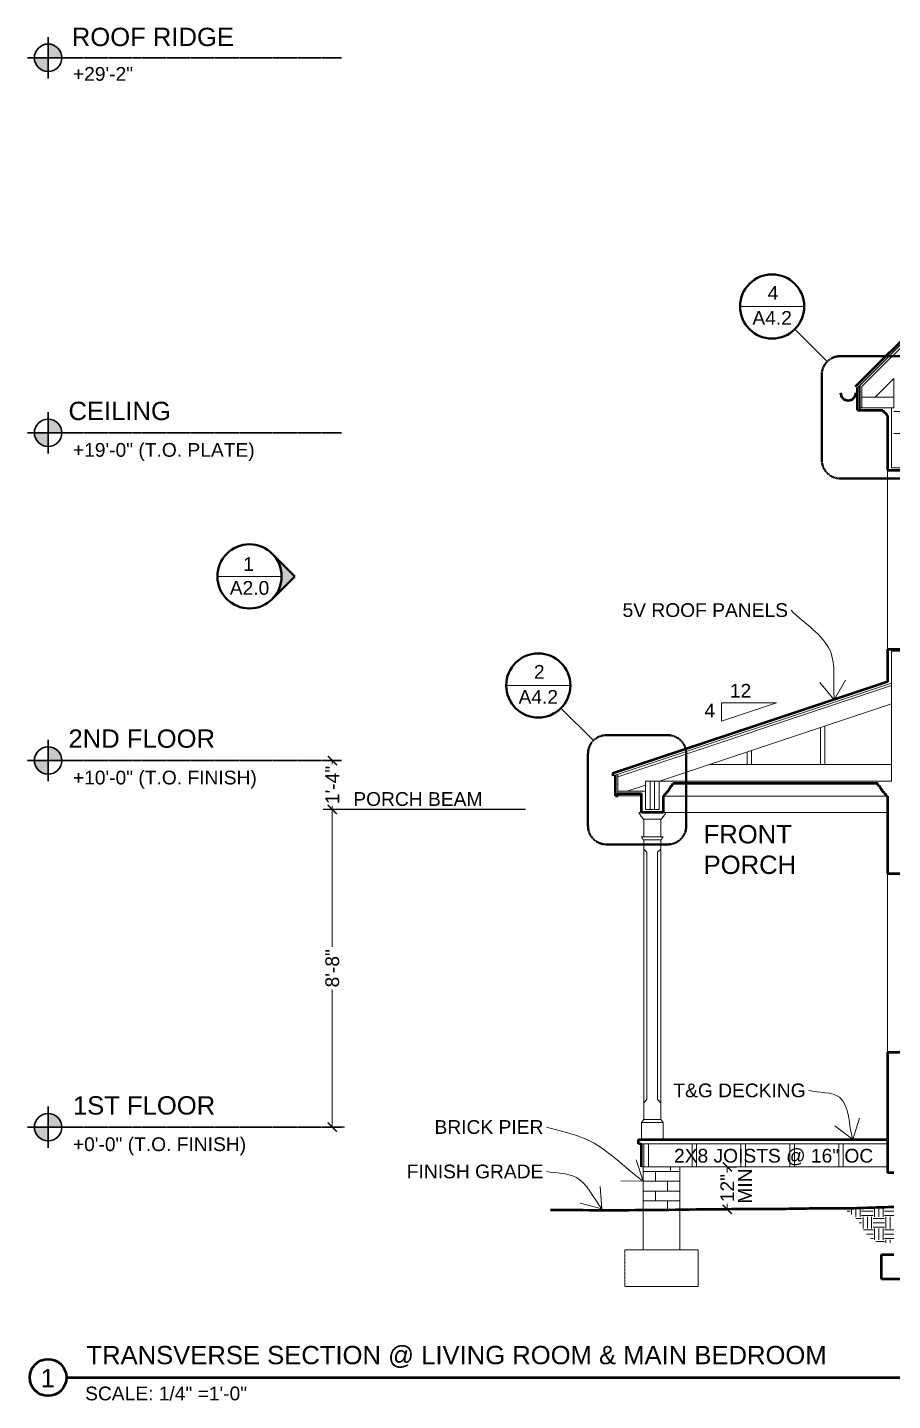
# Model space of a CAD drawing. Header units: inches. Extents: x -54 to 15382, y 469 to 41738.
# Drawn here: x 1685.3 to 1968.4, y 4282 to 4731.4 of the extents above; entities that cross this region are included whole.
import ezdxf

# ---------------------------------------------------------------- set-up
doc = ezdxf.new("R2010")
doc.units = ezdxf.units.IN
doc.header["$MEASUREMENT"] = 0
doc.linetypes.add('CENTER', pattern=[2, 1.25, -0.25, 0.25, -0.25])
doc.linetypes.add('DASHED2', pattern=[0.375, 0.25, -0.125])
doc.layers.get('0').update_dxf_attribs({"lineweight": 9})
for name, color, linetype, lineweight in [('1', 7, 'Continuous', 9), ('2', 7, 'Continuous', 18), ('3', 7, 'Continuous', 30), ('4', 7, 'Continuous', 40), ('5', 7, 'Continuous', 50), ('A-DIMSx', 7, 'Continuous', 9), ('A-LINK', 7, 'Continuous', 40), ('A-TEXTx', 7, 'Continuous', 18), ('TB-11x17', 7, 'Continuous', 50)]:
    doc.layers.add(name, color=color, linetype=linetype, lineweight=lineweight)
doc.styles.get("Standard").update_dxf_attribs({"font": 'arial.ttf'})
doc.dimstyles.get("Standard").update_dxf_attribs({"dimtxt": 3, "dimasz": 2, "dimexe": 0.03125, "dimexo": 0.0625, "dimgap": 0.03125, "dimtad": 0, "dimtoh": 1, "dimdec": 4, "dimlfac": 0.99985, "dimzin": 0, "dimdsep": 46, "dimlunit": 4, "dimtxsty": 'Standard', "dimblk": 'ARCHTICK', "dimblk1": 'ARCHTICK', "dimblk2": 'ARCHTICK', "dimcen": 0.09, "dimclrt": 256, "dimadec": 0, "dimazin": 0, "dimtfac": 1, "dimtdec": 4, "dimtofl": 0, "dimtmove": 0, "dimatfit": 3, "dimfxl": 1, "dimtolj": 1, "dimtzin": 0, "dimarcsym": 0})

# ---------------------------------------------------------------- blocks, each defined once
blk = doc.blocks.new('truss 1b')
at = {"layer": '1'}
for p, q in [((1920.52, 470.15), (1814.15, 363.78)), ((2026.89, 363.78), (1920.52, 470.15)), ((1919.77, 461.62), (1902.02, 443.87)), ((1921.27, 461.96), (1939.36, 443.87)), ((1898.52, 440.37), (1876.19, 418.04)), ((1942.86, 440.37), (1965.19, 418.04)), ((1876.19, 356.12), (1876.19, 418.04)), ((1965.19, 356.12), (1965.19, 418.04)), ((1872.69, 414.54), (1846.83, 388.68)), ((1872.69, 356.12), (1872.69, 414.54)), ((1968.69, 356.12), (1968.69, 414.54)), ((1968.69, 414.54), (1994.55, 388.68)), ((1844.36, 386.21), (1828.02, 369.87)), ((1997.02, 386.21), (2013.02, 370.21)), ((1828.02, 355.62), (1828.02, 369.87)), ((2013.02, 355.62), (2013.02, 370.21)), ((1824.52, 366.37), (1818.43, 360.28)), ((1824.52, 366.37), (1824.52, 360.28)), ((2016.52, 366.37), (2016.52, 356.78)), ((2016.52, 366.37), (2022.61, 360.28)), ((1814.15, 360.28), (1814.15, 363.79)), ((1818.43, 360.28), (1814.15, 360.28)), ((1814.15, 360.28), (1824.52, 360.28)), ((1824.52, 360.28), (1824.52, 356.78)), ((2016.52, 360.28), (2026.89, 360.28)), ((2022.61, 360.28), (2026.89, 360.28)), ((2026.89, 360.28), (2026.89, 363.79)), ((1823.77, 356.78), (1824.52, 356.78)), ((2016.52, 356.78), (2016.52, 348.37)), ((1824.52, 348.37), (2016.52, 348.37))]:
    blk.add_line(p, q, dxfattribs=at)
at = {"layer": '1', "ltscale": 0.25}
for p, q in [((1919.77, 460.9), (1919.77, 469.4)), ((1921.27, 460.9), (1921.27, 469.4)), ((1921.27, 460.9), (1919.77, 460.9)), ((1902.02, 443.87), (1895.24, 443.87)), ((1895.24, 443.87), (1895.24, 440.37)), ((1942.77, 443.87), (1902.02, 443.87)), ((1939.36, 443.87), (1946.14, 443.87)), ((1946.14, 443.87), (1946.14, 440.37)), ((1898.52, 440.37), (1895.24, 440.37)), ((1942.86, 440.37), (1898.52, 440.37)), ((1942.86, 440.37), (1946.14, 440.37)), ((1872.69, 414.54), (1872.69, 421.43)), ((1872.69, 421.43), (1876.19, 421.43)), ((1876.19, 418.04), (1876.19, 421.43)), ((1968.69, 421.43), (1965.19, 421.43)), ((1965.19, 418.04), (1965.19, 421.43)), ((1968.69, 414.54), (1968.69, 421.43)), ((1872.69, 362.82), (1846.83, 388.68)), ((1968.69, 362.82), (1994.55, 388.68)), ((1872.69, 357.87), (1844.36, 386.21)), ((1968.69, 357.87), (1997.02, 386.21)), ((1876.19, 359.32), (1874.44, 361.07)), ((1966.94, 361.07), (1968.69, 362.82)), ((2016.52, 355.62), (1824.52, 355.62)), ((1968.69, 356.37), (1872.69, 356.37)), ((1872.69, 356.37), (1872.69, 355.62)), ((1968.69, 355.62), (1968.69, 356.37))]:
    blk.add_line(p, q, dxfattribs=at)
for points in [[(1872.69, 356.37), (1872.69, 357.87), (1876.19, 357.87), (1876.19, 356.37), (1872.69, 356.37)], [(1965.19, 356.37), (1965.19, 357.87), (1968.69, 357.87), (1968.69, 356.37), (1965.19, 356.37)]]:
    blk.add_lwpolyline(points, dxfattribs=at)
blk = doc.blocks.new('_ArchTick')
at = {"color": 0, "linetype": 'ByBlock', "lineweight": 0, "const_width": 0.15}
blk.add_lwpolyline([(-0.5, -0.5), (0.5, 0.5)], dxfattribs=at)
blk = doc.blocks.new('*D130')
at = {"layer": 'A-DIMSx', "color": 0, "lineweight": 5, "ltscale": 0.1}
for p, q in [((1914.3, 4358.43), (1914.3, 4356.62)), ((1914.3, 4344.53), (1914.3, 4346.34))]:
    blk.add_line(p, q, dxfattribs=at)
at = {"layer": 'A-DIMSx', "color": 0, "lineweight": -2, "ltscale": 0.1}
for p, q in [((1914.61, 4358.43), (1917.3, 4358.43)), ((1914.61, 4344.53), (1917.3, 4344.53))]:
    blk.add_line(p, q, dxfattribs=at)
at = {"layer": 'A-DIMSx', "color": 0, "lineweight": 5, "xscale": 3, "yscale": 3, "zscale": 3}
for p, rotation in [((1914.3, 4358.43), 90), ((1914.3, 4344.53), 270)]:
    blk.add_blockref('_ArchTick', p, dxfattribs=dict(at, rotation=rotation))
at = {"layer": 'A-DIMSx', "ltscale": 0.25, "insert": (1914.3, 4351.48), "char_height": 4.5, "attachment_point": 5, "rotation": 90}
blk.add_mtext('\\A1;12"', dxfattribs=at)
blk = doc.blocks.new('*D249')
at = {"layer": 'A-DIMSx', "color": 0, "lineweight": -2, "ltscale": 0.1}
for p, q in [((1848.26, 4475.43), (1782.03, 4475.43)), ((1788.97, 4371.43), (1782.03, 4371.43))]:
    blk.add_line(p, q, dxfattribs=at)
at = {"layer": 'A-DIMSx', "color": 0, "lineweight": 5, "ltscale": 0.1}
for p, q in [((1785.03, 4475.43), (1785.03, 4430.42)), ((1785.03, 4371.43), (1785.03, 4416.45))]:
    blk.add_line(p, q, dxfattribs=at)
at = {"layer": 'A-DIMSx', "color": 0, "lineweight": 5, "xscale": 3, "yscale": 3, "zscale": 3}
for p, rotation in [((1785.03, 4475.43), 90), ((1785.03, 4371.43), 270)]:
    blk.add_blockref('_ArchTick', p, dxfattribs=dict(at, rotation=rotation))
at = {"layer": 'A-DIMSx', "ltscale": 0.25, "insert": (1785.03, 4423.43), "char_height": 4.5, "attachment_point": 5, "rotation": 90}
blk.add_mtext('\\A1;8\'-8"', dxfattribs=at)
blk = doc.blocks.new('*D250')
at = {"layer": 'A-DIMSx', "color": 0, "lineweight": -2, "ltscale": 0.1}
for p, q in [((1784.36, 4491.43), (1782.03, 4491.43)), ((1848.26, 4475.43), (1782.03, 4475.43))]:
    blk.add_line(p, q, dxfattribs=at)
at = {"layer": 'A-DIMSx', "color": 0, "lineweight": 5, "ltscale": 0.1}
for p, q in [((1785.03, 4491.43), (1785.03, 4490.22)), ((1785.03, 4475.43), (1785.03, 4476.65))]:
    blk.add_line(p, q, dxfattribs=at)
at = {"layer": 'A-DIMSx', "color": 0, "lineweight": 5, "xscale": 3, "yscale": 3, "zscale": 3}
for p, rotation in [((1785.03, 4491.43), 90), ((1785.03, 4475.43), 270)]:
    blk.add_blockref('_ArchTick', p, dxfattribs=dict(at, rotation=rotation))
at = {"layer": 'A-DIMSx', "ltscale": 0.25, "insert": (1785.03, 4483.43), "char_height": 4.5, "attachment_point": 5, "rotation": 90}
blk.add_mtext('\\A1;1\'-4"', dxfattribs=at)
blk = doc.blocks.new('Elevation Callout - 1')
at = {"layer": 'A-LINK', "ltscale": 0.1}
blk.add_hatch(color=256, dxfattribs=at).paths.add_polyline_path([(2031.59, 7377.65), (2039.01, 7370.23), (2046.43, 7377.65, -0.198912), (2039.01, 7374.58, -0.198912)])
for q in [(2031.59, 7377.65), (2046.43, 7377.65)]:
    blk.add_line((2039.01, 7370.23), q, dxfattribs=at)
blk.add_circle((2039.01, 7385.08), 10.5, dxfattribs=at)
blk = doc.blocks.new('CROWN small azek')
at = {"layer": '2', "linetype": 'Continuous'}
for p, q in [((3478.77, 4471.7), (3478.77, 4472.27)), ((3477.23, 4469.99), (3477.47, 4469.99)), ((3477.84, 4470.49), (3477.84, 4470.75))]:
    blk.add_line(p, q, dxfattribs=at)
for points, knots in [([(3477.84, 4470.75), (3477.91, 4470.76), (3477.98, 4470.77), (3478.08, 4470.81), (3478.16, 4470.9), (3478.2, 4471), (3478.24, 4471.11), (3478.28, 4471.22), (3478.31, 4471.33), (3478.36, 4471.43), (3478.4, 4471.54), (3478.47, 4471.62), (3478.55, 4471.67), (3478.65, 4471.7), (3478.71, 4471.7), (3478.77, 4471.7)], [0.0155755, 0.0155755, 0.0155755, 0.0155755, 0.0913028, 0.1674337, 0.240804, 0.3221473, 0.4016041, 0.479934, 0.5587836, 0.63986, 0.7243935, 0.7885425, 0.8553172, 0.923465, 0.9867831, 0.9867831, 0.9867831, 0.9867831]), ([(3477.47, 4469.99), (3477.48, 4470.04), (3477.49, 4470.12), (3477.53, 4470.21), (3477.57, 4470.28), (3477.63, 4470.36), (3477.71, 4470.42), (3477.78, 4470.46), (3477.84, 4470.49)], [0.002479, 0.002479, 0.002479, 0.002479, 0.1892867, 0.3469333, 0.4813355, 0.6000559, 0.7825047, 0.9879342, 0.9879342, 0.9879342, 0.9879342])]:
    blk.add_open_spline(points, degree=3, knots=knots, dxfattribs=at)
blk = doc.blocks.new('Column 01')
at = {"layer": '1', "ltscale": 0.25}
for p, q in [((4502.26, 4335.99), (4493.68, 4335.99)), ((4500.72, 4333.71), (4495.22, 4333.71)), ((4500.72, 4327.99), (4495.22, 4327.99)), ((4500.72, 4326.99), (4495.22, 4326.99)), ((4496.22, 4322.99), (4496.22, 4241.96)), ((4499.72, 4322.99), (4499.72, 4241.96)), ((4496.22, 4241.96), (4495.22, 4240.96)), ((4499.72, 4241.96), (4500.72, 4240.96)), ((4494.47, 4234.46), (4501.47, 4234.46)), ((4495.22, 4235.46), (4500.72, 4235.46))]:
    blk.add_line(p, q, dxfattribs=at)
at = {"layer": '1', "lineweight": 5, "ltscale": 0.25}
for p, q in [((4496.22, 4322.99), (4495.22, 4323.99)), ((4500.72, 4323.99), (4499.72, 4322.99))]:
    blk.add_line(p, q, dxfattribs=at)
at = {"layer": '2'}
for p, q in [((4495.22, 4333.71), (4495.22, 4327.99)), ((4500.72, 4333.71), (4500.72, 4327.99)), ((4495.22, 4326.99), (4495.22, 4235.46)), ((4500.72, 4326.99), (4500.72, 4235.46)), ((4494.47, 4234.46), (4495.22, 4235.46)), ((4494.47, 4234.46), (4494.47, 4228.96)), ((4500.72, 4235.46), (4501.47, 4234.46)), ((4501.47, 4234.46), (4501.47, 4228.96))]:
    blk.add_line(p, q, dxfattribs=at)
at = {"layer": '2', "ltscale": 0.25}
for p, q in [((4495.22, 4327.99), (4494.47, 4327.99)), ((4500.72, 4327.99), (4501.47, 4327.99)), ((4494.97, 4326.99), (4495.22, 4326.99)), ((4500.97, 4326.99), (4500.72, 4326.99))]:
    blk.add_line(p, q, dxfattribs=at)
for centre, start, end in [((4495.08, 4327.98), 179.1702, 233.9599), ((4500.86, 4327.98), 306.0401, 0.8298), ((4494.36, 4327), 359.1702, 53.9599), ((4501.58, 4327), 126.0401, 180.8298)]:
    blk.add_arc(centre, 0.607, start, end, dxfattribs=at)
at = {"layer": '3', "ltscale": 0.25, "xscale": -1}
blk.add_blockref('CROWN small azek', (7972.45, -136.28), dxfattribs=at)
at = {"layer": '3', "ltscale": 0.25}
blk.add_blockref('CROWN small azek', (1023.49, -136.28), dxfattribs=at)
blk = doc.blocks.new('Point')
at = {"lineweight": 0, "ltscale": 0.1}
h = blk.add_hatch(color=256, dxfattribs=at)
h.dxf.hatch_style = 1
h.paths.add_polyline_path([(-3.2903, 4.1654, 0.414214), (-3.3528, 4.1029), (-3.2903, 4.1029)])
h.paths.add_polyline_path([(-3.2903, 4.1029), (-3.2903, 4.0404, 0.414214), (-3.2278, 4.1029)])
at = {"layer": '3', "ltscale": 0.1}
for q in [(-3.2903, 4.1966), (-3.384, 4.1029), (-3.1965, 4.1029), (-3.2903, 4.0091)]:
    blk.add_line((-3.2903, 4.1029), q, dxfattribs=at)
blk.add_circle((-3.2903, 4.1029), 0.0625, dxfattribs=at)
blk = doc.blocks.new('Detail Callout')
at = {"layer": '2', "ltscale": 0.1}
blk.add_line((240.24, 5822.29), (219.24, 5822.29), dxfattribs=at)
at = {"layer": 'A-LINK', "ltscale": 0.1}
blk.add_circle((229.74, 5822.29), 10.5, dxfattribs=at)

msp = doc.modelspace()

# ---------------------------------------------------------------- hatches: boundary and pattern name
at = {"layer": '1', "ltscale": 0.25}
h = msp.add_hatch(dxfattribs=at)
h.set_pattern_fill('EARTH', color=256, scale=15, style=0)
h.set_pattern_definition([(0, (-1619.238, 0), (3.75, 3.75), [3.75, -3.75]), (0, (-1619.238, 1.4062), (3.75, 3.75), [3.75, -3.75]), (0, (-1619.238, 2.8125), (3.75, 3.75), [3.75, -3.75]), (90, (-1618.7694, 3.2812), (-3.75, 3.75), [3.75, -3.75]), (90, (-1617.363, 3.2812), (-3.75, 3.75), [3.75, -3.75]), (90, (-1615.957, 3.2812), (-3.75, 3.75), [3.75, -3.75])])
edge = h.paths.add_edge_path()
edge.add_line((1968.7619035, 4333.6533881), (1968.7619035, 4345.2958354))
edge.add_spline(control_points=[(1968.7619035, 4345.2958354), (1966.2778548, 4345.2046815), (1960.7902175, 4345.0033088), (1955.23775, 4344.8168524), (1952.1693099, 4344.7835789), (1952.1062104, 4344.7829232)], knot_values=[0, 0, 0, 0, 7.4573924002, 16.4745021806, 16.6638223602, 16.6638223602, 16.6638223602, 16.6638223602], degree=3, periodic=0)
edge.add_spline(control_points=[(1952.1062106, 4344.7829239), (1953.8903185, 4343.7846202), (1957.0732261, 4341.6262771), (1959.069813, 4336.7577423), (1963.2279435, 4333.2797374), (1966.6529762, 4333.5109942), (1968.7619035, 4333.6533881)], knot_values=[-21.3338834232, -21.3338834232, -21.3338834232, -21.3338834232, -15.3758070834, -9.8386028234, -6.0580143811, 0, 0, 0, 0], degree=3, periodic=0)

# ---------------------------------------------------------------- linework, layer by layer
at = {"layer": '1'}
for p, q in [((2064.7618947, 4721.2731343), (1956.8897181, 4613.4009577)), ((1968.0119035, 4606.8402974), (1957.6397181, 4606.8402974)), ((1958.3897181, 4610.3402927), (1958.3897181, 4606.8402974)), ((1968.0119035, 4587.1843083), (1968.0119035, 4606.8402974)), ((1968.0119035, 4587.1843083), (1973.0119035, 4587.1843083)), ((1968.0119035, 4527.1843083), (1973.0119035, 4527.1843083)), ((1968.0119035, 4484.6843083), (1968.0119035, 4527.1843083)), ((1968.0119035, 4516.7722568), (1876.9990726, 4486.4348981)), ((1968.0119035, 4515.981688), (1878.5119026, 4486.1486018)), ((1968.0119035, 4509.9774511), (1892.1324753, 4484.6843083)), ((1944.7619035, 4502.2274511), (1944.7619035, 4490.1843083)), ((1946.2619035, 4502.7274511), (1946.2619035, 4490.1843083)), ((1920.7619035, 4494.2274511), (1920.7619035, 4490.1843083)), ((1922.2619035, 4494.7274511), (1922.2619035, 4490.1843083)), ((1968.0119035, 4490.1843083), (1908.6324753, 4490.1843083)), ((1878.5119035, 4481.1843083), (1878.5119026, 4486.9391706)), ((1878.5119035, 4481.350975), (1887.5119035, 4481.350975)), ((1878.5119035, 4481.1843083), (1878.5119035, 4480.350975)), ((1887.5119035, 4483.350975), (1881.5119035, 4481.350975)), ((1887.5119035, 4475.4343083), (1887.5119035, 4484.6843083)), ((1887.5119035, 4484.6843083), (1968.0119035, 4484.6843083)), ((1889.0119035, 4475.4343083), (1889.0119035, 4484.6843083)), ((1890.5119035, 4484.6843083), (1890.5119035, 4475.4343083)), ((1892.0119035, 4484.6843083), (1892.0119035, 4475.4343083)), ((1878.5119026, 4479.850975), (1886.2619041, 4479.850975)), ((1887.5119035, 4475.4343083), (1892.0119035, 4475.4343083)), ((1966.7619035, 4365.9343083), (1886.2619043, 4365.9343083)), ((1902.7619035, 4358.4343083), (1902.7619035, 4365.9343083)), ((1904.2619035, 4365.9343083), (1904.2619035, 4358.4343083)), ((1918.7619035, 4358.4343083), (1918.7619035, 4365.9343083)), ((1920.2619035, 4365.9343083), (1920.2619035, 4358.4343083)), ((1934.7619035, 4358.4343083), (1934.7619035, 4365.9343083)), ((1936.2619035, 4365.9343083), (1936.2619035, 4358.4343083)), ((1950.7619035, 4358.4343083), (1950.7619035, 4365.9343083)), ((1952.2619035, 4365.9343083), (1952.2619035, 4358.4343083)), ((1886.7619035, 4356.9343083), (1898.7619035, 4356.9343083)), ((1890.7619035, 4353.7343083), (1890.7619035, 4356.9343083)), ((1895.7619035, 4358.4343083), (1895.7619035, 4356.9343083)), ((1966.7619035, 4358.4343083), (1899.0086703, 4358.4343083)), ((1904.2619035, 4358.4343083), (1902.7619035, 4358.4343083)), ((1920.2619035, 4358.4343083), (1918.7619035, 4358.4343083)), ((1936.2619035, 4358.4343083), (1934.7619035, 4358.4343083)), ((1952.2619035, 4358.4343083), (1950.7619035, 4358.4343083)), ((1886.7619035, 4353.7343083), (1898.7619035, 4353.7343083)), ((1891.5119035, 4353.7343083), (1886.7619035, 4353.7343083)), ((1898.7619035, 4350.5343083), (1886.7619035, 4350.5343083)), ((1890.7619035, 4347.3343083), (1890.7619035, 4350.5343083)), ((1894.7619035, 4350.5343083), (1894.7619035, 4353.7343083)), ((1886.7619035, 4347.3343083), (1898.7619035, 4347.3343083)), ((1894.7619035, 4344.3171823), (1894.7619035, 4347.3343083))]:
    msp.add_line(p, q, dxfattribs=at)
at = {"layer": '1', "ltscale": 0.25}
for p, q in [((1966.7619035, 4527.9343083), (1966.7619035, 4586.4343083)), ((1893.6334225, 4479.7632422), (1966.7619035, 4479.7632422)), ((1966.7619035, 4454.4343083), (1966.7619035, 4395.9343083))]:
    msp.add_line(p, q, dxfattribs=at)
at = {"layer": '1', "linetype": 'DASHED2', "ltscale": 0.25}
for p, q in [((1886.7619035, 4331.3343083), (1886.7619035, 4344.2357739)), ((1898.7619035, 4331.3343083), (1898.7619035, 4344.3716904)), ((1880.7619035, 4331.3343083), (1880.7619035, 4319.3343083)), ((1880.7619035, 4331.3343083), (1886.7619035, 4331.3343083)), ((1886.7619035, 4331.3343083), (1898.7619035, 4331.3343083)), ((1898.7619035, 4331.3343083), (1904.7619035, 4331.3343083)), ((1904.7619035, 4319.3343083), (1904.7619035, 4331.3343083)), ((1880.7619035, 4319.3343083), (1904.7619035, 4319.3343083))]:
    msp.add_line(p, q, dxfattribs=at)
at = {"layer": '2', "ltscale": 0.1}
for p, q in [((1947.0031801, 4622.0189953), (1936.3965784, 4632.625597)), ((1747.4360989, 4551.7018038), (1768.436099, 4551.7018038)), ((1870.4693868, 4497.9746034), (1859.862785, 4508.5812051))]:
    msp.add_line(p, q, dxfattribs=at)
at = {"layer": '2'}
for p, q in [((1966.5118426, 4474.4652974), (1893.2619039, 4474.4652974)), ((1887.0119035, 4358.4343083), (1887.0119035, 4365.9343083)), ((1888.5119035, 4365.9343083), (1888.5119035, 4358.4343083)), ((1898.7619035, 4358.4343083), (1886.2619033, 4358.4343083)), ((1886.7619035, 4344.6510496), (1886.7619035, 4358.4343083)), ((1898.7619035, 4344.6510496), (1898.7619035, 4358.4343083))]:
    msp.add_line(p, q, dxfattribs=at)
at = {"layer": '3', "linetype": 'CENTER', "ltscale": 0.25}
for p, q in [((1696.5000785, 4721.4343083), (1788.0000785, 4721.4343083)), ((1696.5000785, 4598.6843083), (1788.0000785, 4598.6843083)), ((1696.5000785, 4491.4343083), (1788.0000785, 4491.4343083)), ((1696.5000785, 4371.4343083), (1788.0000785, 4371.4343083))]:
    msp.add_line(p, q, dxfattribs=at)
at = {"layer": '3'}
for p, q in [((1957.6397215, 4614.1509612), (1957.6397181, 4606.8402974)), ((1957.6397181, 4606.8402974), (1957.6397174, 4606.0902974))]:
    msp.add_line(p, q, dxfattribs=at)
at = {"layer": '4'}
msp.add_line((1886.2619043, 4365.9343083), (1885.2619044, 4365.9343083), dxfattribs=at)
at = {"layer": '5'}
for p, q in [((2064.7618947, 4722.3337945), (1956.1397181, 4613.7116179)), ((1956.8897174, 4606.0902974), (1956.8897181, 4613.4009577)), ((1956.8897174, 4606.0902974), (1965.2091817, 4606.0902974)), ((1965.9431851, 4605.0627468), (1965.9431851, 4605.3127468)), ((1966.5119035, 4604.3127468), (1966.7619035, 4604.3127468)), ((1966.7619035, 4604.3127468), (1966.7619035, 4586.4343083)), ((1966.7619035, 4586.4343083), (1973.0119035, 4586.4343083)), ((1966.7619035, 4527.9343083), (1973.0119035, 4527.9343083)), ((1966.7619035, 4527.9343083), (1966.7619035, 4517.1461623)), ((1966.7619035, 4517.1461623), (1876.7619035, 4487.1464112)), ((1876.7619035, 4487.1464112), (1876.9990726, 4486.4348981)), ((1877.7619035, 4479.850975), (1877.7619035, 4486.689173)), ((1878.5119026, 4479.850975), (1878.5119039, 4480.600975)), ((1878.5119039, 4480.600975), (1886.2619041, 4480.600975)), ((1886.2619042, 4474.4652974), (1886.2619041, 4480.600975)), ((1963.5736899, 4483.9343083), (1896.4501183, 4483.9343083)), ((1877.7619035, 4479.850975), (1878.5119026, 4479.850975)), ((1893.2619048, 4479.7632422), (1893.2619039, 4474.4652974)), ((1966.7619035, 4479.7632422), (1966.7619035, 4454.4343083)), ((1887.0119038, 4474.4652974), (1886.2619042, 4474.4652974)), ((1892.5119022, 4474.4652975), (1887.0119038, 4474.4652974)), ((1893.2619039, 4474.4652974), (1892.5119043, 4474.4652974)), ((1966.7619035, 4454.4343083), (1973.0119035, 4454.4343083)), ((1966.7619035, 4395.9343083), (1973.0119035, 4395.9343083)), ((1966.7619035, 4395.9343083), (1966.7619035, 4356.4343083)), ((1885.2619044, 4365.9343083), (1885.2619044, 4367.4343083)), ((1885.2619044, 4367.4343083), (1966.5119056, 4367.4343083)), ((1886.2619033, 4358.4343083), (1886.2619043, 4365.9343083)), ((1968.7619035, 4356.4343083), (1966.7619035, 4356.4343083)), ((1964.7619035, 4329.7343083), (1968.7619035, 4329.7343083)), ((1964.7619035, 4321.7343083), (1964.7619035, 4329.7343083)), ((1980.7619035, 4321.7343083), (1964.7619035, 4321.7343083))]:
    msp.add_line(p, q, dxfattribs=at)
at = {"layer": '5', "color": 7, "linetype": 'Continuous'}
for p, q in [((1894.2686791, 4480.592121), (1894.2686791, 4480.8650609)), ((1896.3971634, 4483.3785186), (1896.4501183, 4483.9343083)), ((1963.6266448, 4483.3785186), (1963.5736899, 4483.9343083)), ((1965.7551291, 4480.592121), (1965.7551291, 4480.8650609)), ((1893.2619047, 4479.7632422), (1893.6334225, 4479.7632422)), ((1966.7619035, 4479.7632422), (1966.3903857, 4479.7632422))]:
    msp.add_line(p, q, dxfattribs=at)
at = {"layer": '5', "ltscale": 0.1}
msp.add_line((1698.0000785, 4289.5008975), (2361.9942538, 4289.5008975), dxfattribs=at)
msp.add_circle((1692.0000785, 4289.5008975), 6, dxfattribs=at)
at = {"layer": '5'}
for centre, radius, start, end in [((1953.8897181, 4611.7796373), 2.5, 180, 0), ((1966.0446621, 4606.1437634), 0.8371895, 183.661608189, 263.037973001), ((1965.7733794, 4604.3433576), 0.7391582, 357.626528565, 76.718910009)]:
    msp.add_arc(centre, radius, start, end, dxfattribs=at)
at = {"layer": '5', "color": 7, "linetype": 'Continuous'}
for points, knots in [([(1893.6334225, 4479.7632422), (1893.6486151, 4479.8830524), (1893.6670533, 4480.0047429), (1893.7356609, 4480.1806785), (1893.8399073, 4480.3309329), (1893.9648201, 4480.4436738), (1894.0837075, 4480.5178987), (1894.165378, 4480.5522637), (1894.2686791, 4480.592121)], [0.04595771603, 0.04595771603, 0.04595771603, 0.04595771603, 0.20058811132, 0.3838219169, 0.55899294445, 0.69798130682, 0.84352384316, 0.94144460866, 0.94144460866, 0.94144460866, 0.94144460866]), ([(1894.2686791, 4480.8650609), (1894.397405, 4480.9476612), (1894.5295191, 4481.0351562), (1894.7186698, 4481.1938246), (1894.8959497, 4481.3956216), (1895.047596, 4481.6256949), (1895.202218, 4481.8692681), (1895.3555272, 4482.1273354), (1895.5027279, 4482.3834894), (1895.6351792, 4482.6250861), (1895.7617693, 4482.8321139), (1895.8940473, 4483.0019008), (1896.0385799, 4483.1412352), (1896.1971628, 4483.258223), (1896.3101443, 4483.3269515), (1896.3971634, 4483.3785186)], [0.02252924258, 0.02252924258, 0.02252924258, 0.02252924258, 0.0848948356, 0.16525381449, 0.24407818869, 0.32590546439, 0.41317453746, 0.50401511078, 0.5962486035, 0.67928693936, 0.75221584643, 0.81459891015, 0.872600463, 0.93247186799, 0.99170471556, 0.99170471556, 0.99170471556, 0.99170471556]), ([(1965.7551291, 4480.8650609), (1965.6264032, 4480.9476612), (1965.4942891, 4481.0351562), (1965.3051384, 4481.1938246), (1965.1278584, 4481.3956216), (1964.9762122, 4481.6256949), (1964.8215902, 4481.8692681), (1964.668281, 4482.1273354), (1964.5210803, 4482.3834894), (1964.388629, 4482.6250861), (1964.2620389, 4482.8321139), (1964.1297609, 4483.0019008), (1963.9852283, 4483.1412352), (1963.8266453, 4483.258223), (1963.7136639, 4483.3269515), (1963.6266448, 4483.3785186)], [0.02252924258, 0.02252924258, 0.02252924258, 0.02252924258, 0.0848948356, 0.16525381449, 0.24407818869, 0.32590546439, 0.41317453746, 0.50401511078, 0.5962486035, 0.67928693936, 0.75221584643, 0.81459891015, 0.872600463, 0.93247186799, 0.99170471556, 0.99170471556, 0.99170471556, 0.99170471556]), ([(1966.3903857, 4479.7632422), (1966.3751931, 4479.8830524), (1966.3567549, 4480.0047429), (1966.2881473, 4480.1806785), (1966.1839008, 4480.3309329), (1966.0589881, 4480.4436738), (1965.9401007, 4480.5178987), (1965.8584301, 4480.5522637), (1965.7551291, 4480.592121)], [0.04595771603, 0.04595771603, 0.04595771603, 0.04595771603, 0.20058811132, 0.3838219169, 0.55899294445, 0.69798130682, 0.84352384316, 0.94144460866, 0.94144460866, 0.94144460866, 0.94144460866])]:
    msp.add_open_spline(points, degree=3, knots=knots, dxfattribs=at)
at = {"layer": '5'}
msp.add_open_spline([(1968.7619035, 4345.2958354), (1966.2778548, 4345.2046815), (1960.7902175, 4345.0033088), (1951.6094051, 4344.6950096), (1942.327211, 4344.8438376), (1932.4013987, 4344.5770117), (1921.6039095, 4344.5704308), (1907.2831555, 4344.5234739), (1885.2645648, 4344.1222988), (1867.8042522, 4344.2103285), (1856.4498629, 4344.2675739)], degree=3, knots=[0, 0, 0, 0, 7.4573924002, 16.4745021806, 27.5530524733, 35.2986121506, 46.2594930158, 59.9439618927, 78.2611253105, 112.3231659207, 112.3231659207, 112.3231659207, 112.3231659207], dxfattribs=at)
at = {"layer": 'A-DIMSx', "ltscale": 0.1}
for p, q in [((1930.383989, 4510.2653453), (1912.383989, 4510.2653453)), ((1912.383989, 4510.2653453), (1912.383989, 4504.2692048)), ((1930.383989, 4510.2653453), (1912.383989, 4504.2692048))]:
    msp.add_line(p, q, dxfattribs=at)
at = {"layer": 'A-LINK', "linetype": 'DASHED2', "ltscale": 0.5, "flags": 128}
for points in [[(1945.2458208, 4617.7763546), (1945.2458208, 4589.7472695, 0.4142135624), (1951.2458208, 4583.7472695), (1975.2175919, 4583.7472695, 0.4142135624), (1981.2175919, 4589.7472695), (1981.2175919, 4617.7763546, 0.4142135624), (1975.2175919, 4623.7763546), (1951.2458208, 4623.7763546, 0.4142135624)], [(1868.7120274, 4493.7319627), (1868.7120274, 4469.9866138, 0.4142135624), (1874.7120274, 4463.9866138), (1894.8586394, 4463.9866138, 0.4142135624), (1900.8586394, 4469.9866138), (1900.8586394, 4493.7319627, 0.4142135624), (1894.8586394, 4499.7319627), (1874.7120274, 4499.7319627, 0.4142135624)]]:
    msp.add_lwpolyline(points, format="xyb", close=True, dxfattribs=at)

# ---------------------------------------------------------------- block references
at = {"ltscale": 0.1, "xscale": -72, "yscale": 72, "zscale": 72}
for p in [(1455.1005695, 4426.026597), (1455.1005695, 4303.276597), (1455.1005695, 4196.026597), (1455.1005695, 4076.026597)]:
    msp.add_blockref('Point', p, dxfattribs=at)
at = {"ltscale": 0.1, "rotation": 90}
msp.add_blockref('Elevation Callout - 1', (9143.0116823, 2512.6917728), dxfattribs=at)
at = {"layer": '1'}
msp.add_blockref('truss 1b', (144.2409444, 4250.0607157), dxfattribs=at)
at = {"layer": '2', "ltscale": 0.25}
for p in [(1699.234301, -1182.2411831), (1622.7005077, -1306.285575)]:
    msp.add_blockref('Detail Callout', p, dxfattribs=at)
at = {"layer": '3', "ltscale": 0.25}
msp.add_blockref('Column 01', (-2608.2077234, 138.4783898), dxfattribs=at)

# ---------------------------------------------------------------- texts
at = {"ltscale": 0.1, "char_height": 6}
for s, insert, width, attachment_point in [('{TRANSVERSE SECTION @ LIVING ROOM & MAIN BEDROOM }', (1704.5507615, 4292.6347461), 259.146662436, 7), ('{1}', (1691.8934344, 4289.3052195), 11.15057809, 5)]:
    msp.add_mtext(s, dxfattribs=dict(at, insert=insert, width=width, attachment_point=attachment_point))
at = {"layer": 'A-DIMSx', "ltscale": 0.5, "insert": (1791.8968118, 4481.0897228), "char_height": 4.5, "width": 102.841993853, "attachment_point": 1}
msp.add_mtext('{PORCH BEAM}', dxfattribs=at)
at = {"layer": 'A-DIMSx', "ltscale": 0.1, "insert": (1917.8600046, 4346.4010527), "char_height": 4.5, "width": 73.076179956, "attachment_point": 1, "rotation": 90}
msp.add_mtext('{MIN}', dxfattribs=at)
at = {"layer": 'A-LINK', "ltscale": 0.1, "attachment_point": 5}
for s, insert, char_height, width in [('{4}', (1929.2821001, 4644.4937692), 4.5, 9.771161836), ('{\\H0.75x;A4.2}', (1928.9762147, 4636.296152), 6, 9.85131083), ('{1}', (1757.6259555, 4555.7451548), 4.5, 9.771161836), ('{\\H0.75x;A2.0}', (1757.9318409, 4547.8918396), 6, 9.85131083), ('{2}', (1852.7483067, 4520.4493773), 4.5, 9.771161836), ('{\\H0.75x;A4.2}', (1852.4424214, 4512.2517601), 6, 9.85131083)]:
    msp.add_mtext(s, dxfattribs=dict(at, insert=insert, char_height=char_height, width=width))
at = {"layer": 'A-TEXTx', "ltscale": 0.5}
for s, insert, char_height, width, attachment_point in [('{ROOF RIDGE }', (1699.7704219, 4731.2743845), 6, 81.256520484, 1), ('{+29\'-2"}', (1700.1251051, 4718.419605), 4.5, 81.256520484, 1), ('{CEILING  }', (1698.6764686, 4608.8636336), 6, 97.332351113, 1), ('{+19\'-0" (T.O. PLATE)}', (1700.1251051, 4595.3557185), 4.5, 81.256520484, 1), ('{\\fArial Unicode MS|b0|i0|c0|p0;12}', (1922.1392898, 4512.0250587), 4.5, 7.734539628, 9), ('{\\fArial Unicode MS|b0|i0|c0|p0;4}', (1910.3376345, 4505.5807342), 4.5, 7.734539628, 9), ('{2ND FLOOR  }', (1698.6764686, 4501.6136336), 6, 97.332351113, 1), ('{+10\'-0" (T.O. FINISH)}', (1700.1251051, 4488.1057185), 4.5, 81.256520484, 1), ('{FRONT PORCH}', (1906.5597723, 4470.3109755), 6, 47.51527738, 1), ('{1ST FLOOR }', (1700.1251051, 4381.5531499), 6, 94.776154357, 1), ('{+0\'-0" (T.O. FINISH)}', (1700.1251051, 4368.1057185), 4.5, 81.256520484, 1)]:
    msp.add_mtext(s, dxfattribs=dict(at, insert=insert, char_height=char_height, width=width, attachment_point=attachment_point))
at = {"layer": 'A-TEXTx', "ltscale": 0.25, "char_height": 4.5, "attachment_point": 6}
for s, insert in [('{5V ROOF PANELS}', (1934.1643994, 4540.6390785)), ('T&G DECKING', (1939.9514171, 4383.4417888)), ('{BRICK PIER}', (1854.108252, 4371.4555727)), ('{FINISH GRADE}', (1854.108252, 4356.9048325))]:
    msp.add_mtext(s, dxfattribs=dict(at, insert=insert))
at = {"layer": 'A-TEXTx', "ltscale": 0.25, "insert": (1896.8713629, 4361.6355506), "char_height": 4.5, "width": 68.248657575, "attachment_point": 4}
msp.add_mtext('{2X8 JOISTS @ 16" OC}', dxfattribs=at)
at = {"layer": 'TB-11x17', "ltscale": 0.5, "insert": (1704.1184716, 4286.5227301), "char_height": 4.5, "width": 73.076179956, "attachment_point": 1}
msp.add_mtext('\\A1;SCALE: 1/4" =1\'-0"', dxfattribs=at)

# ---------------------------------------------------------------- dimensions: what is measured, and where the dimension line sits
at = {"layer": 'A-DIMSx', "ltscale": 0.1}
for base, p1, p2, picture, middle in [((1785.0265314, 4491.4343083), (1850.2601676, 4475.4343083), (1786.3599386, 4491.4343083), '*D250', (1785.0265314, 4483.4343083)), ((1785.0265314, 4475.4343083), (1790.9739692, 4371.4343083), (1850.2601676, 4475.4343083), '*D249', (1785.0265314, 4423.4343083))]:
    dim = msp.add_linear_dim(base=base, p1=p1, p2=p2, angle=90, dimstyle='Standard', override={"dimtxt": 4.5, "dimasz": 3, "dimexe": 3, "dimexo": 2, "dimgap": 1, "dimlfac": -47.9928, "dimlwd": 5}, dxfattribs=at)
    dim.commit()
    dim.dimension.update_dxf_attribs({"geometry": picture, "text_midpoint": middle})
dim = msp.add_linear_dim(base=(1914.3033146, 4358.4343083), p1=(1912.6098217, 4344.5297565), p2=(1912.6098217, 4358.4343083), angle=90, text='12"', dimstyle='Standard', override={"dimtxt": 4.5, "dimasz": 3, "dimexe": 3, "dimexo": 2, "dimgap": 1, "dimlfac": -47.9928, "dimlwd": 5}, dxfattribs=at)
dim.commit()
dim.dimension.update_dxf_attribs({"geometry": '*D130', "text_midpoint": (1914.3033146, 4351.4820324)})

# ---------------------------------------------------------------- leaders
at = {"layer": 'A-TEXTx', "path_type": 1, "annotation_type": 0, "has_hookline": 1, "hookline_direction": 1}
for points, text_width in [([(1949.3340636, 4511.3369305), (1947.925355, 4527.4082867), (1935.1643994, 4540.6390785)], 53.5610505), ([(1955.3766429, 4367.3773353), (1951.0284495, 4381.2102151), (1940.9514171, 4383.4417888)], 42.771487), ([(1886.7619035, 4353.7343083), (1868.158033, 4367.4516309), (1855.108252, 4371.4555727)], 35.0914052), ([(1873.2869762, 4344.6663609), (1864.6858435, 4355.0923083), (1855.108252, 4356.9048325)], 43.8550477)]:
    msp.add_leader(points, dimstyle='Standard', override={"dimasz": 6, "dimgap": 1, "dimldrblk": 'Open90', "dimlwd": -1}, dxfattribs=dict(at, text_width=text_width))

doc.saveas('drawing.dxf')
